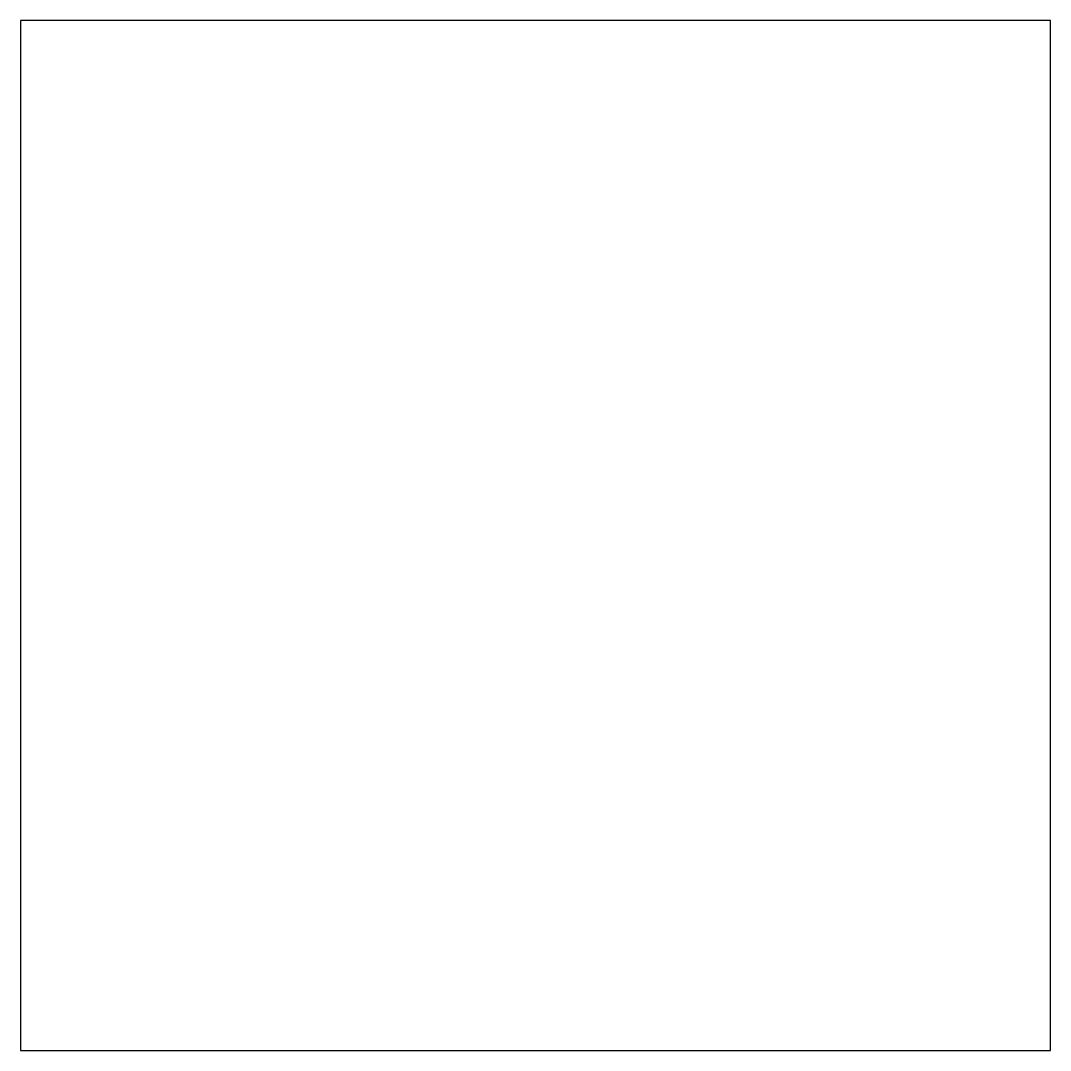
# Model space of a CAD drawing. Extents: x 0 to 100, y 0 to 100.
import ezdxf

# ---------------------------------------------------------------- set-up
doc = ezdxf.new("R2010")
doc.units = 0
doc.layers.get('0').update_dxf_attribs({"linetype": 'CONTINUOUS'})

msp = doc.modelspace()

# ---------------------------------------------------------------- linework, layer by layer
msp.add_3dface([(0, 0), (100, 0), (100, 100), (0, 100)])

doc.saveas('drawing.dxf')
